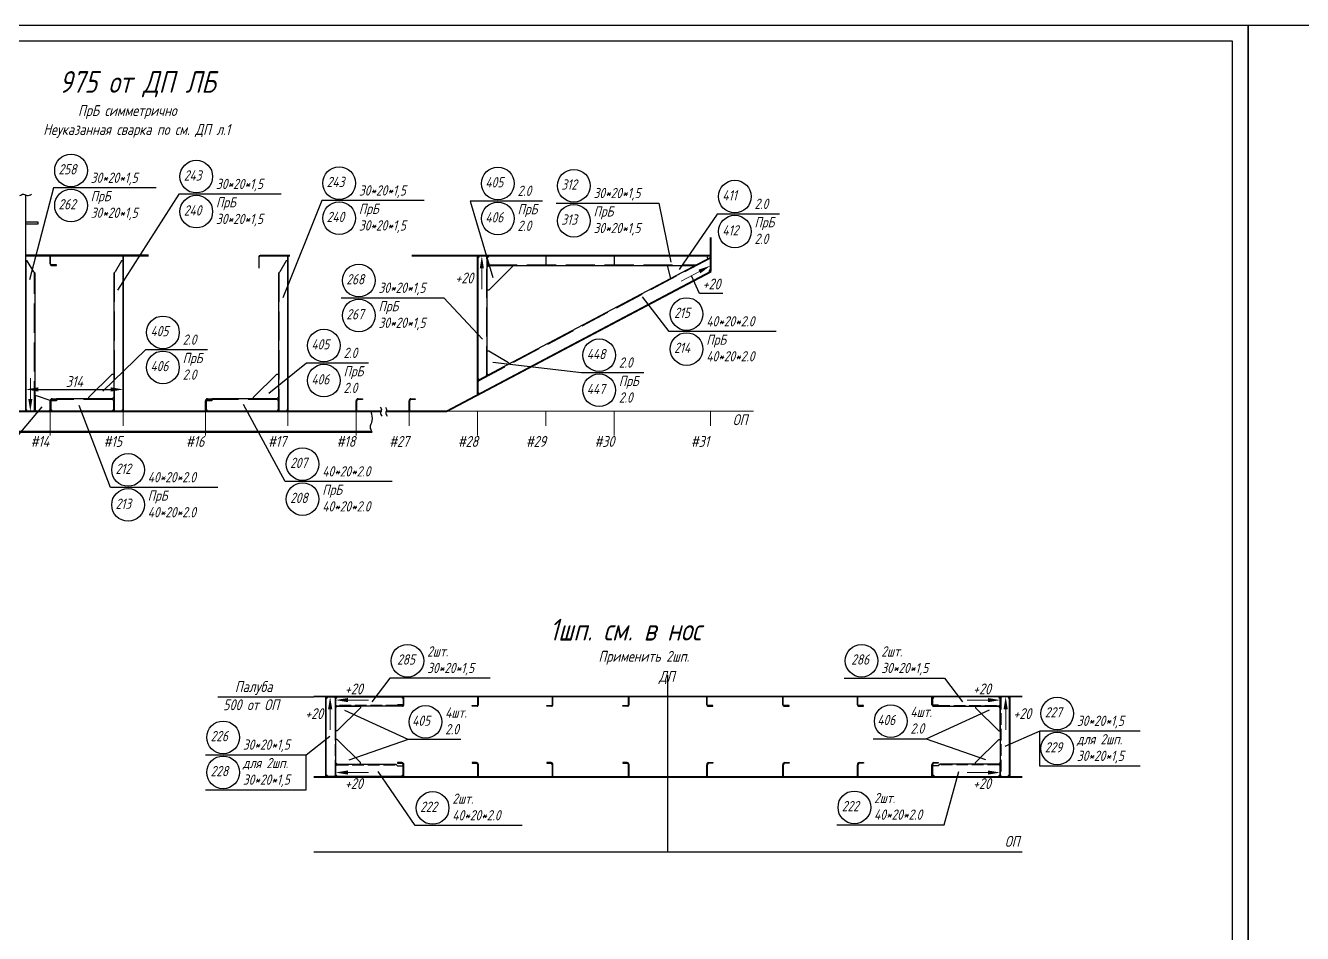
# Model space of a CAD drawing. Header units: millimetres. Extents: x 76485 to 135355, y 8208 to 18817.
# Drawn here: x 106190 to 110300, y 15780 to 18704 of the extents above; entities that cross this region are included whole.
import ezdxf
from ezdxf.enums import TextEntityAlignment as Align

# ---------------------------------------------------------------- set-up
doc = ezdxf.new("R2010")
doc.units = ezdxf.units.MM
doc.header["$PDSIZE"] = -1
doc.linetypes.add('Dashed_dotted', pattern=[34, 24, -5, 0, -5])
doc.linetypes.add('Short_dashed', pattern=[5, 3.75, -1.25])
doc.layers.add('-1', color=7, linetype='Continuous')
doc.styles.get("Standard").update_dxf_attribs({"font": 'ГОСТ тип А наклонный.ttf'})
doc.styles.add('ГОСТ', font='ГОСТ тип А.ttf', dxfattribs={"oblique": 15})
doc.dimstyles.new('dim10', dxfattribs={"dimscale": 0.4, "dimtxt": 87.5, "dimasz": 100, "dimexe": 30, "dimexo": 0, "dimgap": 20, "dimtad": 1, "dimdec": 0, "dimdsep": 46, "dimtxsty": 'Standard', "dimcen": 5, "dimadec": 0, "dimazin": 0, "dimtfac": 1, "dimtdec": 0, "dimtmove": 0, "dimatfit": 3, "dimfxl": 1, "dimtolj": 1, "dimtzin": 0, "dimarcsym": 0})

# ---------------------------------------------------------------- blocks, each defined once
blk = doc.blocks.new('A$C128E1BCE')
at = {"linetype": 'Continuous', "lineweight": 9}
blk.add_line((40, 0), (106.5, 0), dxfattribs=at)
at = {"linetype": 'Continuous'}
blk.add_solid([(40, 6.7), (40, -6.7), (0, 0)], dxfattribs=at)
blk = doc.blocks.new('A$C65DE2539')
at = {"color": 7}
for points in [[(0, 0), (8410, 0), (8410, 5940), (0, 5940)], [(200, 50), (8360, 50), (8360, 5890), (200, 5890)]]:
    blk.add_lwpolyline(points, close=True, dxfattribs=at)
blk = doc.blocks.new('*D162')
at = {"color": 0, "lineweight": -2, "ltscale": 0.4}
for p, q in [((106190.8, 17462), (106190.8, 17544.3)), ((106230.8, 17532.3), (106464.3, 17532.3)), ((106504.3, 17462), (106504.3, 17544.3))]:
    blk.add_line(p, q, dxfattribs=at)
at = {"color": 0, "lineweight": 100, "ltscale": 0.4}
for points in [[(106230.8, 17539), (106230.8, 17525.6), (106190.8, 17532.3)], [(106464.3, 17539), (106464.3, 17525.6), (106504.3, 17532.3)]]:
    blk.add_solid(points, dxfattribs=at)
at = {"layer": 'Defpoints', "color": 0, "lineweight": 100, "ltscale": 0.4}
for p in [(106504.3, 17532.3), (106190.8, 17462), (106504.3, 17462)]:
    blk.add_point(p, dxfattribs=at)
at = {"color": 0, "lineweight": 100, "ltscale": 0.4, "insert": (106347.5, 17557.8), "char_height": 35, "attachment_point": 5}
blk.add_mtext('\\A1;314', dxfattribs=at)

msp = doc.modelspace()

# ---------------------------------------------------------------- linework, layer by layer
at = {"layer": '-1', "color": 1, "lineweight": 0}
for p, q in [((105474.5, 17462), (107334.2, 17462)), ((106269.3, 17462), (106269.3, 17383.8)), ((106504.3, 17462), (106504.3, 17415.1)), ((106769.3, 17462), (106769.3, 17383.8)), ((107034.3, 17462), (107034.3, 17415.1)), ((107254.3, 17462), (107254.3, 17383.8)), ((107351, 17462), (108533.8, 17462)), ((107424.6, 17462), (107424.6, 17415.1)), ((107644.6, 17462), (107644.6, 17383.8)), ((107864.6, 17462), (107864.6, 17415.1)), ((108084.6, 17462), (108084.6, 17383.8)), ((108394.6, 17462), (108394.6, 17415.1))]:
    msp.add_line(p, q, dxfattribs=at)
at = {"color": 3, "ltscale": 25}
for p, q in [((106190.8, 17462), (106190.8, 18159.1)), ((108394.6, 17912), (108394.6, 18022)), ((108396.6, 17912), (108396.6, 18022)), ((106586.2, 17965), (106190.8, 17965)), ((107040.8, 17963.5), (106945.2, 17963.5)), ((107639.6, 17964), (107433.3, 17964)), ((108394.6, 17963.5), (107639.6, 17963.5)), ((106586.2, 17962), (106190.8, 17962)), ((106190.8, 17947), (106190.8, 17462)), ((106269.3, 17936.4), (106269.3, 17962)), ((106270.8, 17936.4), (106270.8, 17962)), ((106504.3, 17462), (106504.3, 17962)), ((106504.3, 17462), (106504.3, 17947)), ((106505.8, 17462), (106505.8, 17962)), ((107040.8, 17962), (106945.2, 17962)), ((107034.3, 17462), (107034.3, 17962)), ((107034.3, 17462), (107034.3, 17947)), ((107035.8, 17462), (107035.8, 17962)), ((107639.6, 17962), (107433.3, 17962)), ((108394.6, 17962), (107639.6, 17962)), ((107644.6, 17514.9), (107644.6, 17962)), ((107646.1, 17514.9), (107646.1, 17962)), ((107646.1, 17962), (107646.1, 17561)), ((107671.6, 17962), (107646.1, 17962)), ((107676.1, 17962), (107676.1, 17936.5)), ((108394.6, 17912), (108394.6, 17950.4)), ((108394.6, 17912), (107544.6, 17462)), ((108395.5, 17910.2), (107545.5, 17460.2)), ((107646.1, 17515.7), (108394.6, 17912)), ((107646.1, 17561), (107671.6, 17574.5)), ((107646.1, 17554.2), (107646.1, 17515.7)), ((106269.3, 17462), (106269.3, 17496)), ((106271.3, 17462), (106271.3, 17496)), ((106271.3, 17496), (106271.3, 17462)), ((106289.3, 17496), (106271.3, 17496)), ((106474.3, 17462), (106474.3, 17496)), ((106769.3, 17462), (106769.3, 17496)), ((106771.3, 17462), (106771.3, 17496)), ((106771.3, 17496), (106771.3, 17462)), ((106789.3, 17496), (106771.3, 17496)), ((107004.3, 17462), (107004.3, 17496)), ((107254.3, 17462), (107254.3, 17496)), ((107256.3, 17462), (107256.3, 17496)), ((107424.6, 17462), (107424.6, 17496)), ((107426.6, 17462), (107426.6, 17496)), ((107334.2, 17462), (105474.5, 17462)), ((107333.4, 17460), (105474.9, 17460)), ((106190.8, 17462), (106216.3, 17462)), ((106271.3, 17462), (106474.3, 17462)), ((106478.8, 17462), (106504.3, 17462)), ((106771.3, 17462), (107004.3, 17462)), ((107008.8, 17462), (107034.3, 17462)), ((107544.6, 17460), (107350.1, 17460)), ((107544.6, 17462), (107351, 17462))]:
    msp.add_line(p, q, dxfattribs=at)
at = {"color": 3, "linetype": 'Short_dashed', "ltscale": 25}
for p, q in [((108394.6, 17955.1), (107647.8, 17559.7)), ((107674.6, 17577.5), (107674.6, 17958.9)), ((106475.7, 17908.4), (106475.7, 17465)), ((107005.7, 17908.4), (107005.7, 17465)), ((106470.2, 17500), (106289.3, 17500)), ((107000.2, 17500), (106789.3, 17500))]:
    msp.add_line(p, q, dxfattribs=at)
at = {"color": 1, "linetype": 'Short_dashed', "ltscale": 25}
for p, q in [((107679.1, 17933.4), (108349.4, 17933.4)), ((106219.3, 17465), (106219.3, 17908.4))]:
    msp.add_line(p, q, dxfattribs=at)
at = {"color": 3, "linetype": 'Dashed_dotted', "ltscale": 25}
for p, q in [((107864.6, 17962), (107864.6, 17933.5)), ((108084.6, 17962), (108084.6, 17933.5))]:
    msp.add_line(p, q, dxfattribs=at)
at = {"color": 8, "ltscale": 25}
for p, q in [((105466.3, 17398), (107304.6, 17398)), ((105467.5, 17395), (107306.2, 17395))]:
    msp.add_line(p, q, dxfattribs=at)
at = {"color": 1, "ltscale": 25}
for p, q in [((108257.8, 16042.4), (108257.8, 16612.4)), ((109397.8, 16042.4), (107117.8, 16042.4))]:
    msp.add_line(p, q, dxfattribs=at)
at = {"color": 3, "ltscale": 10}
for p, q in [((109397.8, 16543.9), (107117.8, 16543.9)), ((109397.8, 16542.4), (107117.8, 16542.4)), ((107156.3, 16285.7), (107156.3, 16542.4)), ((107157.8, 16285.7), (107157.8, 16542.4)), ((107157.8, 16542.4), (107183.3, 16542.4)), ((107157.8, 16285.7), (107157.8, 16542.4)), ((107187.8, 16542.4), (107406.3, 16542.4)), ((107187.8, 16516.9), (107187.8, 16542.4)), ((107406.3, 16516.9), (107406.3, 16542.4)), ((107406.3, 16542.4), (107406.3, 16516.9)), ((107407.8, 16516.9), (107407.8, 16542.4)), ((107646.3, 16516.9), (107646.3, 16542.4)), ((107647.8, 16516.9), (107647.8, 16542.4)), ((107886.3, 16516.9), (107886.3, 16542.4)), ((107887.8, 16516.9), (107887.8, 16542.4)), ((108131.3, 16516.9), (108131.3, 16542.4)), ((108132.8, 16516.9), (108132.8, 16542.4)), ((108382.8, 16516.9), (108382.8, 16542.4)), ((108384.3, 16516.9), (108384.3, 16542.4)), ((108627.8, 16516.9), (108627.8, 16542.4)), ((108629.3, 16516.9), (108629.3, 16542.4)), ((108867.8, 16516.9), (108867.8, 16542.4)), ((108869.3, 16516.9), (108869.3, 16542.4)), ((109107.8, 16516.9), (109107.8, 16542.4)), ((109109.3, 16516.9), (109109.3, 16542.4)), ((109327.8, 16542.4), (109109.3, 16542.4)), ((109109.3, 16542.4), (109109.3, 16516.9)), ((109327.8, 16516.9), (109327.8, 16542.4)), ((109357.8, 16542.4), (109332.3, 16542.4)), ((109357.8, 16285.7), (109357.8, 16542.4)), ((109357.8, 16285.7), (109357.8, 16542.4)), ((109359.3, 16285.7), (109359.3, 16542.4)), ((107406.3, 16516.9), (107387.8, 16516.9)), ((109109.3, 16516.9), (109127.8, 16516.9)), ((107187.8, 16285.7), (107187.8, 16319.7)), ((107387.8, 16319.7), (107405.8, 16319.7)), ((107405.8, 16285.7), (107405.8, 16323.8)), ((107405.8, 16319.7), (107405.8, 16285.7)), ((107407.8, 16285.7), (107407.8, 16323.8)), ((107645.8, 16285.7), (107645.8, 16323.8)), ((107647.8, 16285.7), (107647.8, 16323.8)), ((107885.8, 16285.7), (107885.8, 16323.8)), ((107887.8, 16285.7), (107887.8, 16323.8)), ((108130.8, 16285.7), (108130.8, 16323.8)), ((108132.8, 16285.7), (108132.8, 16323.8)), ((108382.8, 16285.7), (108382.8, 16323.8)), ((108384.8, 16285.7), (108384.8, 16323.8)), ((108627.8, 16285.7), (108627.8, 16323.8)), ((108629.8, 16285.7), (108629.8, 16323.8)), ((108867.8, 16285.7), (108867.8, 16323.8)), ((108869.8, 16285.7), (108869.8, 16323.8)), ((109107.8, 16285.7), (109107.8, 16323.8)), ((109109.8, 16285.7), (109109.8, 16323.8)), ((109127.8, 16319.7), (109109.8, 16319.7)), ((109109.8, 16319.7), (109109.8, 16285.7)), ((109327.8, 16285.7), (109327.8, 16319.7)), ((107117.8, 16285.7), (109397.8, 16285.7)), ((107117.8, 16283.5), (109397.8, 16283.5)), ((107183.3, 16285.7), (107157.8, 16285.7)), ((107405.8, 16285.7), (107187.8, 16285.7)), ((109109.8, 16285.7), (109327.8, 16285.7)), ((109332.3, 16285.7), (109357.8, 16285.7))]:
    msp.add_line(p, q, dxfattribs=at)
at = {"color": 3, "linetype": 'Short_dashed', "ltscale": 10}
for p, q in [((107186.4, 16539.4), (107186.4, 16288.8)), ((109329.3, 16539.4), (109329.3, 16288.8)), ((107387.8, 16513.9), (107190.9, 16513.9)), ((109127.8, 16513.9), (109324.8, 16513.9)), ((107191.9, 16323.8), (107383.8, 16323.8)), ((109323.8, 16323.8), (109131.9, 16323.8))]:
    msp.add_line(p, q, dxfattribs=at)
at = {"color": 1, "ltscale": 10}
for p, q in [((107421.2, 16405.2), (107230.2, 16338.4)), ((109088.8, 16407.5), (109279.7, 16340.7))]:
    msp.add_line(p, q, dxfattribs=at)
at = {"color": 1, "ltscale": 25}
for points in [[(106610.1, 18181.2), (106280, 18181.2), (106203, 17885.3)], [(107013.4, 18161.3), (106683.3, 18161.3), (106486.3, 17852.4)], [(107473.4, 18140.3), (107143.4, 18140.3), (107018.6, 17827)], [(107853.9, 18139.2), (107621.5, 18139.2), (107694.7, 17892.8)], [(107898.6, 18131.9), (108228.7, 18131.9), (108267.4, 17941.8)], [(108616.6, 18097.2), (108416.8, 18097.2), (108293.9, 17918.7)], [(106273.8, 17931.9), (106289.2, 17931.9), (106289.2, 17933.4), (106273.8, 17933.4)], [(106940.7, 17959), (106940.7, 17923.5), (106942.2, 17923.5), (106942.2, 17959)], [(107676.1, 17936.5), (107680.6, 17931.9), (108346.6, 17931.9)], [(106216.3, 17462), (106220.8, 17466.5), (106220.8, 17906.9), (106216.3, 17911.5)], [(107206.4, 17826.9), (107536.5, 17826.9), (107661.5, 17694.1)], [(108606.7, 17718.8), (108261.6, 17718.8), (108176, 17830.9)], [(106775.8, 17659.9), (106576, 17659.9), (106438.4, 17526.8)], [(107293.8, 17617.2), (107094, 17617.2), (106973.5, 17518.7)], [(108180, 17586), (107980.2, 17586), (107694.4, 17619.3)], [(105859.1, 17257.9), (106058.9, 17257.9), (106243.4, 17476.7)], [(106275.3, 17502), (106289.2, 17502), (106289.2, 17500), (106275.3, 17500)], [(106808.7, 17216.6), (106463.6, 17216.6), (106362.8, 17480.4)], [(106775.3, 17502), (106789.2, 17502), (106789.2, 17500), (106775.3, 17500)], [(107370.6, 17235.5), (107025.5, 17235.5), (106891.8, 17484.2)], [(107260.3, 17502), (107274.2, 17502), (107274.2, 17500), (107260.3, 17500)], [(107430.6, 17502), (107444.5, 17502), (107444.5, 17500), (107430.6, 17500)], [(106769.7, 16355.5), (107092.9, 16355.5), (107169.8, 16415.2)], [(109778, 16432.1), (109454.7, 16432.1), (109342.9, 16382.2)], [(109778, 16319.4), (109454.7, 16319.4), (109454.7, 16432.1)], [(106769.7, 16242.7), (107092.9, 16242.7), (107092.9, 16355.5)], [(107789.2, 16128), (107444.1, 16128), (107324.9, 16301.9)], [(108801.6, 16130.1), (109146.7, 16130.1), (109194.1, 16302)]]:
    msp.add_lwpolyline(points, dxfattribs=at)
at = {"color": 6, "ltscale": 25}
msp.add_lwpolyline([(106190.8, 18066), (106230.8, 18066), (106230.8, 18071.4), (106190.8, 18071.4)], dxfattribs=at)
at = {"color": 3, "ltscale": 25}
for points in [[(106216.3, 17911.5), (106195.8, 17947), (106190.8, 17947)], [(106504.3, 17947), (106499.3, 17947), (106478.8, 17911.5)], [(107034.3, 17947), (107029.3, 17947), (107008.8, 17911.5)], [(108394.6, 17917), (108394.6, 17957.3), (107648.6, 17562.4), (107646.1, 17554.2)], [(107671.6, 17574.5), (107676.1, 17579), (107676.1, 17957.4), (107671.6, 17962)], [(108386.2, 17952.9), (108383.9, 17961.8), (108383.9, 17962)], [(106478.8, 17911.5), (106474.2, 17906.9), (106474.2, 17466.5), (106478.8, 17462)], [(107008.8, 17911.5), (107004.2, 17906.9), (107004.2, 17466.5), (107008.8, 17462)], [(106474.3, 17496), (106468.2, 17502), (106289.3, 17502), (106289.3, 17496)], [(107004.3, 17496), (106998.2, 17502), (106789.3, 17502), (106789.3, 17496)]]:
    msp.add_lwpolyline(points, dxfattribs=at)
at = {"color": 2, "ltscale": 25}
for points in [[(107681.1, 17932), (107756.1, 17932), (107756.1, 17927), (107681.1, 17852), (107676.1, 17852), (107676.1, 17927), (107681.1, 17932)], [(107676.1, 17581.9), (107676.1, 17656.9), (107681.1, 17656.9), (107744.4, 17618.7), (107746.8, 17614.3), (107680.5, 17579.2), (107676.1, 17581.9)], [(106469.3, 17502), (106394.3, 17502), (106394.3, 17507), (106469.3, 17582), (106474.3, 17582), (106474.3, 17507), (106469.3, 17502)], [(106999.3, 17502), (106924.3, 17502), (106924.3, 17507), (106999.3, 17582), (107004.3, 17582), (107004.3, 17507), (106999.3, 17502)], [(106225.8, 17462), (106264.3, 17462), (106269.3, 17467), (106269.3, 17497), (106225.8, 17512), (106220.8, 17512), (106220.8, 17467), (106225.8, 17462)]]:
    msp.add_lwpolyline(points, dxfattribs=at)
msp.add_lwpolyline([(108337.7, 17927.2), (108267, 17889.7), (108267, 17889.8), (108256.6, 17931.8), (108256.6, 17931.9), (108336.6, 17931.9, 0.122388), (108337.7, 17927.2, 0.122388)], format="xyb", dxfattribs=at)
for points in [[(108434.5, 17841.1), (108359.5, 17841.1), (108333.7, 17898.7)], [(106809.5, 16542.4), (107117.8, 16542.4)]]:
    msp.add_lwpolyline(points)
at = {"color": 1, "ltscale": 10}
for points in [[(107686.2, 16602.2), (107363, 16602.2), (107305.2, 16526.4)], [(108824.9, 16602.2), (109148.2, 16602.2), (109206.4, 16526.4)], [(107591.3, 16405.2), (107421.2, 16405.2), (107217.4, 16498.6)], [(108872.3, 16512.4), (108887.8, 16512.4), (108887.8, 16513.9), (108872.3, 16513.9)], [(108918.7, 16407.5), (109088.8, 16407.5), (109292.6, 16500.9)], [(109112.3, 16512.4), (109127.8, 16512.4), (109127.8, 16513.9), (109112.3, 16513.9)]]:
    msp.add_lwpolyline(points, dxfattribs=at)
at = {"color": 3, "ltscale": 10}
for points in [[(107183.3, 16542.4), (107187.9, 16537.9), (107187.9, 16290.3), (107183.3, 16285.7)], [(109332.3, 16542.4), (109327.8, 16537.9), (109327.8, 16290.3), (109332.3, 16285.7)], [(107387.8, 16516.9), (107387.8, 16512.4), (107192.4, 16512.4), (107187.8, 16516.9)], [(107403.3, 16512.4), (107387.9, 16512.4), (107387.9, 16513.9), (107403.3, 16513.9)], [(107643.3, 16512.4), (107627.9, 16512.4), (107627.9, 16513.9), (107643.3, 16513.9)], [(107883.3, 16512.4), (107867.9, 16512.4), (107867.9, 16513.9), (107883.3, 16513.9)], [(108387.3, 16512.4), (108402.8, 16512.4), (108402.8, 16513.9), (108387.3, 16513.9)], [(108632.3, 16512.4), (108647.8, 16512.4), (108647.8, 16513.9), (108632.3, 16513.9)], [(109127.8, 16516.9), (109127.8, 16512.4), (109323.3, 16512.4), (109327.8, 16516.9)], [(107187.8, 16319.7), (107193.9, 16325.8), (107381.8, 16325.8), (107387.8, 16319.7)], [(107401.8, 16330.5), (107387.9, 16330.5), (107387.9, 16328.2), (107401.8, 16328.2)], [(107641.8, 16330.5), (107627.9, 16330.5), (107627.9, 16328.2), (107641.8, 16328.2)], [(107881.8, 16330.5), (107867.9, 16330.5), (107867.9, 16328.2), (107881.8, 16328.2)], [(108126.8, 16330.5), (108112.9, 16330.5), (108112.9, 16328.2), (108126.8, 16328.2)], [(108388.8, 16330.5), (108402.8, 16330.5), (108402.8, 16328.2), (108388.8, 16328.2)], [(108633.8, 16330.5), (108647.8, 16330.5), (108647.8, 16328.2), (108633.8, 16328.2)], [(108873.8, 16330.5), (108887.8, 16330.5), (108887.8, 16328.2), (108873.8, 16328.2)], [(109113.8, 16330.5), (109127.8, 16330.5), (109127.8, 16328.2), (109113.8, 16328.2)], [(109327.8, 16319.7), (109321.8, 16325.8), (109133.9, 16325.8), (109127.8, 16319.7)]]:
    msp.add_lwpolyline(points, dxfattribs=at)
at = {"color": 2, "ltscale": 10}
for points in [[(107192.8, 16512.4), (107267.8, 16512.4), (107267.8, 16507.4), (107192.8, 16432.4), (107187.8, 16432.4), (107187.8, 16507.4), (107192.8, 16512.4)], [(108128.3, 16512.4), (108112.9, 16512.4), (108112.9, 16513.9), (108128.3, 16513.9)], [(109322.8, 16512.4), (109247.8, 16512.4), (109247.8, 16507.4), (109322.8, 16432.4), (109327.8, 16432.4), (109327.8, 16507.4), (109322.8, 16512.4)], [(107192.8, 16325.4), (107267.8, 16325.4), (107267.8, 16330.4), (107192.8, 16405.4), (107187.8, 16405.4), (107187.8, 16330.4), (107192.8, 16325.4)], [(109322.8, 16325.4), (109247.8, 16325.4), (109247.8, 16330.4), (109322.8, 16405.4), (109327.8, 16405.4), (109327.8, 16330.4), (109322.8, 16325.4)]]:
    msp.add_lwpolyline(points, dxfattribs=at)
at = {"color": 1, "ltscale": 25}
for centre in [(106336.4, 18237.6), (106739.7, 18217.7), (107199.7, 18196.7), (107710.5, 18195.5), (107955, 18188.3), (106336.4, 18124.8), (108473.2, 18153.5), (106739.7, 18104.9), (107199.7, 18083.9), (107710.5, 18082.8), (107955, 18075.6), (108473.2, 18040.8), (107262.8, 17883.2), (107262.8, 17770.5), (108318, 17775.2), (106632.4, 17716.2), (107150.4, 17673.6), (108036.6, 17642.4), (108318, 17662.5), (106632.4, 17603.5), (107150.4, 17560.9), (108036.6, 17529.7), (106520, 17273), (107081.8, 17291.9), (107081.8, 17179.2), (106520, 17160.3), (109511.1, 16488.5), (106826.1, 16411.8), (109511.1, 16375.8), (106826.1, 16299.1), (107500.5, 16184.3), (108858, 16186.4)]:
    msp.add_circle(centre, 52.6, dxfattribs=at)
at = {"color": 1, "ltscale": 10}
for centre in [(107419.4, 16658.6), (108881.3, 16658.6), (107477.5, 16461.5), (108975, 16463.8)]:
    msp.add_circle(centre, 52.6, dxfattribs=at)
at = {"color": 3, "ltscale": 25}
for centre, radius, start, end in [((106945.2, 17959), 4.5, 89.9955, 179.9851), ((106273.8, 17936.4), 4.5, 180.0149, 270.0045), ((106273.8, 17936.4), 3, 179.9984, 270.0016), ((106945.2, 17959), 3, 89.9984, 180.0016), ((107646.1, 17962), 5, 269.9999, 359.9826), ((107676.1, 17962), 5, 270.005, 0.0125), ((108394.6, 17912), 5, 90.0003, 207.8972), ((107646.1, 17561), 5, 27.8986, 90.0024), ((107646.1, 17515.7), 5, 27.8936, 89.9929), ((106275.3, 17496), 6, 89.9984, 180.0016), ((106275.3, 17496), 4, 90.0057, 180.0271), ((106775.3, 17496), 6, 89.9984, 180.0016), ((106775.3, 17496), 4, 90.0057, 180.0271), ((107260.3, 17496), 6, 89.9984, 180.0016), ((107260.3, 17496), 4, 89.9993, 179.9897), ((107430.6, 17496), 6, 89.9984, 180.0016), ((107430.6, 17496), 4, 90.0057, 180.0271), ((106190.8, 17462), 5, 0.0174, 90.0001), ((106271.3, 17462), 5, 359.9875, 89.995), ((106474.3, 17462), 5, 89.9999, 179.9826), ((106504.3, 17462), 5, 90.005, 180.0125), ((106771.3, 17462), 5, 359.9875, 89.995), ((107004.3, 17462), 5, 90.005, 180.0125), ((107034.3, 17462), 5, 90.005, 180.0125)]:
    msp.add_arc(centre, radius, start, end, dxfattribs=at)
at = {"color": 3, "ltscale": 10}
for centre, radius, start, end in [((107157.8, 16542.4), 5, 270.0025, 359.9975), ((107187.8, 16542.4), 5, 270.0025, 359.9975), ((107406.3, 16542.4), 5, 180.0025, 269.9975), ((109109.3, 16542.4), 5, 270.0025, 359.9975), ((109327.8, 16542.4), 5, 180.0025, 269.9975), ((109357.8, 16542.4), 5, 180.0025, 269.9975), ((107403.3, 16516.9), 4.5, 269.9984, 0.0016), ((107403.3, 16516.9), 3, 269.9984, 0.0016), ((107643.3, 16516.9), 4.5, 269.9984, 0.0016), ((107643.3, 16516.9), 3, 269.9984, 0.0016), ((107883.3, 16516.9), 4.5, 269.9984, 0.0016), ((107883.3, 16516.9), 3, 269.9984, 0.0016), ((108128.3, 16516.9), 4.5, 269.9984, 0.0016), ((108128.3, 16516.9), 3, 269.9984, 0.0016), ((108387.3, 16516.9), 4.5, 179.9984, 270.0016), ((108387.3, 16516.9), 3, 179.9984, 270.0016), ((108632.3, 16516.9), 4.5, 179.9984, 270.0016), ((108632.3, 16516.9), 3, 179.9984, 270.0016), ((108872.3, 16516.9), 4.5, 179.9984, 270.0016), ((108872.3, 16516.9), 3, 179.9984, 270.0016), ((109112.3, 16516.9), 4.5, 179.9984, 270.0016), ((109112.3, 16516.9), 3, 179.9984, 270.0016), ((107401.2, 16323.9), 6.63, 359.1546, 84.5452), ((107401.4, 16323.8), 4.42, 359.1492, 84.5466), ((107641.2, 16323.9), 6.63, 359.1546, 84.5452), ((107641.4, 16323.8), 4.42, 359.1667, 84.5509), ((107881.2, 16323.9), 6.63, 359.1546, 84.5452), ((107881.4, 16323.8), 4.42, 359.1492, 84.5466), ((108126.2, 16323.9), 6.63, 359.1546, 84.5452), ((108126.4, 16323.8), 4.42, 359.1492, 84.5466), ((108389.5, 16323.9), 6.63, 95.4548, 180.8454), ((108389.2, 16323.8), 4.42, 95.4534, 180.8508), ((108634.5, 16323.9), 6.63, 95.4548, 180.8454), ((108634.2, 16323.8), 4.42, 95.4534, 180.8508), ((108874.5, 16323.9), 6.63, 95.4548, 180.8454), ((108874.2, 16323.8), 4.42, 95.4491, 180.8333), ((109114.5, 16323.9), 6.63, 95.4548, 180.8454), ((109114.2, 16323.8), 4.42, 95.4534, 180.8508), ((107157.8, 16285.7), 5, 0.0038, 90.005), ((107187.8, 16285.7), 5, 0.0038, 90.005), ((107405.8, 16285.7), 5, 89.995, 179.9962), ((109109.8, 16285.7), 5, 0.0038, 90.005), ((109327.8, 16285.7), 5, 89.995, 179.9962), ((109357.8, 16285.7), 5, 89.995, 179.9962)]:
    msp.add_arc(centre, radius, start, end, dxfattribs=at)
for points in [[(106171.9, 18156.8), (106183.4, 18161.1), (106195.4, 18156.8), (106209.7, 18161.3)], [(107332.1, 17474.7), (107335.7, 17467.6), (107332.5, 17456.7), (107337.9, 17445.8)], [(107348.9, 17474.7), (107352.5, 17467.6), (107349.3, 17456.7), (107354.6, 17445.8)], [(107306.2, 17395), (107300.2, 17410.8), (107305.9, 17431.6), (107302.5, 17460)]]:
    msp.add_spline(points, degree=3)

# ---------------------------------------------------------------- block references
for p in [(101715.3, 12764.4), (110125.3, 12764.4)]:
    msp.add_blockref('A$C65DE2539', p)
at = {"xscale": -1}
for p, rotation in [((107658.8, 17962), 90), ((108394.6, 17930.9), 27.89721736516773), ((106205.5, 17461.9), 270), ((107170.6, 16542.4), 90.00000000000361), ((107187.8, 16531.8), 180), ((107187.8, 16298.5), 180)]:
    msp.add_blockref('A$C128E1BCE', p, dxfattribs=dict(at, rotation=rotation))
for p, rotation in [((109327.8, 16531.8), 180), ((109345.1, 16542.4), 269.9999999999964), ((109327.8, 16298.5), 180)]:
    msp.add_blockref('A$C128E1BCE', p, dxfattribs=dict(rotation=rotation))

# ---------------------------------------------------------------- texts
at = {"layer": '-1', "color": 1, "lineweight": 0, "style": 'ГОСТ', "oblique": 15}
for s, p in [('#14', (106205.7, 17347.3)), ('#15', (106440.7, 17347.3)), ('#16', (106705.7, 17347.3)), ('#17', (106969.7, 17347.3)), ('#18', (107190.7, 17347.3)), ('#27', (107360, 17347.3)), ('#28', (107581, 17347.3)), ('#29', (107800, 17347.3)), ('#30', (108021, 17347.3)), ('#31', (108331, 17347.3))]:
    msp.add_text(s, height=35, rotation=360, dxfattribs=at).set_placement(p)
at = {"color": 7, "style": 'ГОСТ', "oblique": 15}
for s, p in [('ПрБ симметрично', (106517.5, 18413)), ('Неуказанная сварка по см. ДП л.1', (106547.8, 18352)), ('ОП', (108490.1, 17417.2)), ('Применить 2шп.', (108180.3, 16655.3)), ('ДП', (108254.1, 16590.7)), ('Палуба', (106924.4, 16557.8)), ('500 от ОП', (106915.9, 16499.2)), ('ОП', (109365.9, 16059.2))]:
    msp.add_text(s, height=35, dxfattribs=at).set_placement(p, align=Align.CENTER)
at = {"color": 1, "ltscale": 25, "style": 'ГОСТ', "oblique": 15}
for s, p in [('258', (106296.2, 18225)), ('30*20*1,5', (106399.8, 18197.6)), ('243', (106699.6, 18205.1)), ('30*20*1,5', (106803.1, 18177.7)), ('243', (107159.6, 18184.1)), ('405', (107670.3, 18183)), ('30*20*1,5', (107263.1, 18156.7)), ('2.0', (107773.9, 18155.6)), ('312', (107914.9, 18175.8)), ('30*20*1,5', (108018.4, 18148.4)), ('411', (108433.1, 18141)), ('262', (106296.2, 18112.3)), ('2.0', (108536.6, 18113.6)), ('30*20*1,5', (106399.8, 18084.9)), ('240', (106699.6, 18092.4)), ('30*20*1,5', (106803.1, 18065)), ('240', (107159.6, 18071.4)), ('406', (107670.3, 18070.3)), ('313', (107914.9, 18063)), ('30*20*1,5', (107263.1, 18044)), ('2.0', (107773.9, 18042.9)), ('30*20*1,5', (108018.4, 18035.7)), ('412', (108433.1, 18028.3)), ('2.0', (108536.6, 18000.9)), ('268', (107222.7, 17870.7)), ('30*20*1,5', (107326.2, 17843.3)), ('267', (107222.7, 17758)), ('30*20*1,5', (107326.2, 17730.6)), ('215', (108277.9, 17762.7)), ('40*20*2.0', (108381.4, 17735.3)), ('405', (106592.3, 17703.7)), ('2.0', (106695.8, 17676.3)), ('405', (107110.2, 17661.1)), ('214', (108277.9, 17650)), ('2.0', (107213.8, 17633.7)), ('448', (107996.5, 17629.9)), ('2.0', (108100, 17602.5)), ('40*20*2.0', (108381.4, 17622.6)), ('406', (106592.3, 17591)), ('2.0', (106695.8, 17563.6)), ('406', (107110.2, 17548.3)), ('2.0', (107213.8, 17520.9)), ('447', (107996.5, 17517.2)), ('2.0', (108100, 17489.8)), ('207', (107041.7, 17279.4)), ('212', (106479.8, 17260.5)), ('40*20*2.0', (106583.4, 17233.1)), ('40*20*2.0', (107145.2, 17252)), ('208', (107041.7, 17166.6)), ('213', (106479.8, 17147.7)), ('40*20*2.0', (106583.4, 17120.4)), ('40*20*2.0', (107145.2, 17139.2)), ('227', (109471, 16476)), ('30*20*1,5', (109574.5, 16448.6)), ('226', (106785.9, 16399.3)), ('30*20*1,5', (106889.5, 16371.9)), ('229', (109471, 16363.2)), ('30*20*1,5', (109574.5, 16335.8)), ('228', (106785.9, 16286.6)), ('30*20*1,5', (106889.5, 16259.2)), ('40*20*2.0', (107563.9, 16144.4))]:
    msp.add_text(s, height=33, dxfattribs=at).set_placement(p)
at = {"color": 6, "ltscale": 25, "style": 'ГОСТ', "oblique": 15}
for s, p in [('ПрБ', (106399.8, 18138.4)), ('ПрБ', (106803.1, 18118.5)), ('ПрБ', (107263.1, 18097.5)), ('ПрБ', (107773.9, 18096.3)), ('ПрБ', (108018.4, 18089.1)), ('ПрБ', (108536.6, 18054.3)), ('ПрБ', (107326.2, 17784)), ('ПрБ', (108381.4, 17676)), ('ПрБ', (106695.8, 17617)), ('ПрБ', (107213.8, 17574.4)), ('ПрБ', (108100, 17543.2)), ('ПрБ', (107145.2, 17192.7)), ('ПрБ', (106583.4, 17173.8)), ('для 2шп.', (109574.5, 16389.3)), ('для 2шп.', (106889.5, 16312.6))]:
    msp.add_text(s, height=33, dxfattribs=at).set_placement(p)
at = {"color": 7, "style": 'ГОСТ', "oblique": 15}
msp.add_text('1шп. см. в нос', height=70, dxfattribs=at).set_placement((107876.4, 16723.6))
at = {"color": 7, "ltscale": 10, "style": 'ГОСТ', "oblique": 15}
for s, p in [('2шт.', (107482.8, 16672.1)), ('2шт.', (108944.7, 16672.1)), ('4шт.', (107540.9, 16475.1)), ('4шт.', (109038.4, 16477.4)), ('2шт.', (107563.9, 16197.9)), ('2шт.', (108921.4, 16199.9))]:
    msp.add_text(s, height=33, dxfattribs=at).set_placement(p)
at = {"color": 1, "ltscale": 10, "style": 'ГОСТ', "oblique": 15}
for s, p in [('285', (107386, 16646.1)), ('30*20*1,5', (107482.8, 16618.7)), ('286', (108847.9, 16646.1)), ('30*20*1,5', (108944.7, 16618.7)), ('406', (108931.9, 16451.3)), ('405', (107434.4, 16449)), ('2.0', (107540.9, 16421.6)), ('2.0', (109038.4, 16423.9)), ('222', (107460.3, 16171.8)), ('222', (108817.8, 16173.9)), ('40*20*2.0', (108921.4, 16146.5))]:
    msp.add_text(s, height=33, dxfattribs=at).set_placement(p)
at = {"color": 7, "insert": (106550.2, 18515.4), "char_height": 70, "attachment_point": 5, "style": 'ГОСТ'}
msp.add_mtext('\\A1;975 îò ÄÏ ËÁ', dxfattribs=at)
at = {"linetype": 'Continuous', "char_height": 35, "attachment_point": 5}
for insert in [(107602.4, 17891.2), (108398.2, 17871.8), (107246.7, 16567.8), (109268.9, 16567.8), (107118.9, 16488.1), (109398.6, 16488.1), (107246.7, 16263), (109268.9, 16263)]:
    msp.add_mtext('\\A1;+20', dxfattribs=dict(at, insert=insert))

# ---------------------------------------------------------------- dimensions: what is measured, and where the dimension line sits
at = {"color": 2, "lineweight": 100, "ltscale": 0.4}
dim = msp.add_linear_dim(base=(106504.2815, 17532.3078), p1=(106190.7806, 17461.9736), p2=(106504.2815, 17461.9751), dimstyle='dim10', override={"dimarcsym": 1}, dxfattribs=at)
dim.commit()
dim.dimension.update_dxf_attribs({"geometry": '*D162', "text_midpoint": (106347.531, 17557.8078)})

doc.saveas('drawing.dxf')
